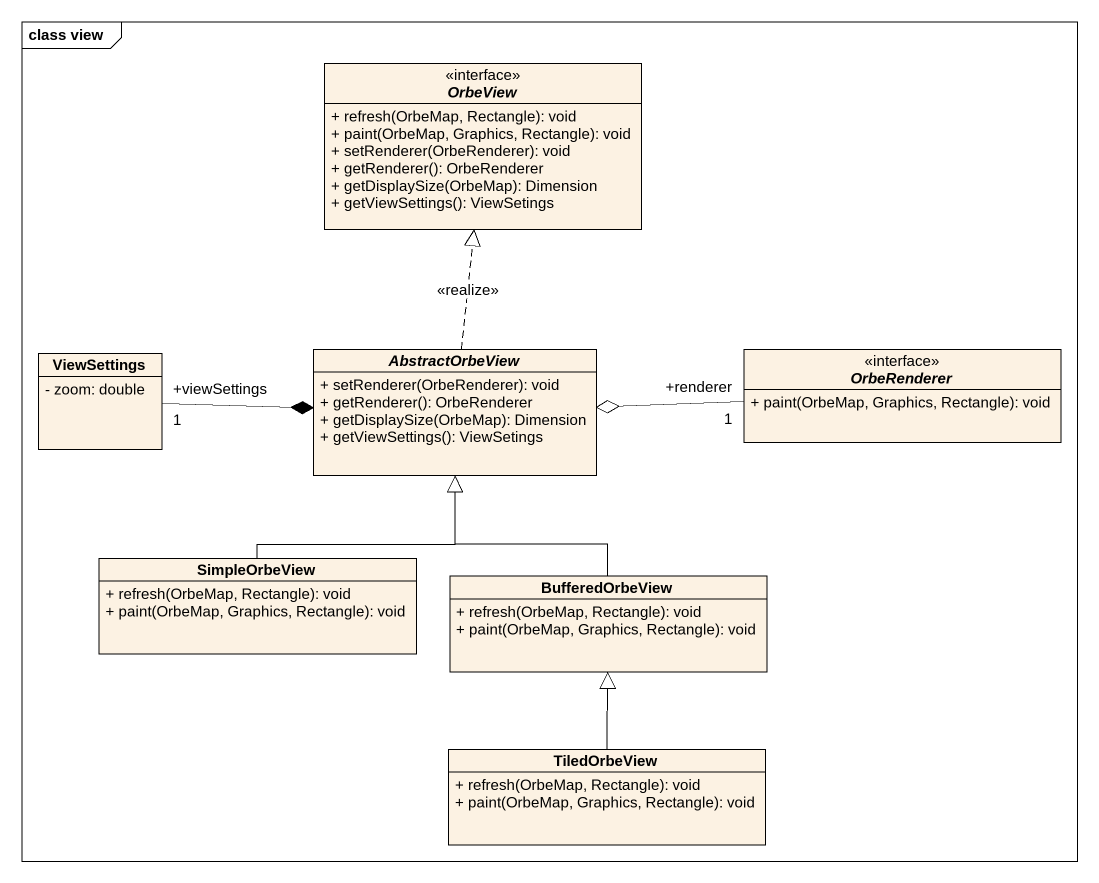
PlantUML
@startuml
mainframe class view
hide circle
hide empty members
skinparam classAttributeIconSize 0
interface OrbeView <<interface>> {
  + refresh(OrbeMap, Rectangle): void
  + paint(OrbeMap, Graphics, Rectangle): void
  + setRenderer(OrbeRenderer): void
  + getRenderer(): OrbeRenderer
  + getDisplaySize(OrbeMap): Dimension
  + getViewSettings(): ViewSetings
}
class ViewSettings {
  - zoom: double
}
abstract class AbstractOrbeView {
  + setRenderer(OrbeRenderer): void
  + getRenderer(): OrbeRenderer
  + getDisplaySize(OrbeMap): Dimension
  + getViewSettings(): ViewSetings
}
interface OrbeRenderer <<interface>> {
  + paint(OrbeMap, Graphics, Rectangle): void
}
class SimpleOrbeView {
  + refresh(OrbeMap, Rectangle): void
  + paint(OrbeMap, Graphics, Rectangle): void
}
class BufferedOrbeView {
  + refresh(OrbeMap, Rectangle): void
  + paint(OrbeMap, Graphics, Rectangle): void
}
class TiledOrbeView {
  + refresh(OrbeMap, Rectangle): void
  + paint(OrbeMap, Graphics, Rectangle): void
}
ViewSettings "+viewSettings\n1" -right-* AbstractOrbeView
AbstractOrbeView .up.|> OrbeView : <<realize>>
OrbeRenderer "+renderer\n1" -left-o AbstractOrbeView
SimpleOrbeView -up-|> AbstractOrbeView
BufferedOrbeView -up-|> AbstractOrbeView
TiledOrbeView -up-|> BufferedOrbeView
@enduml
